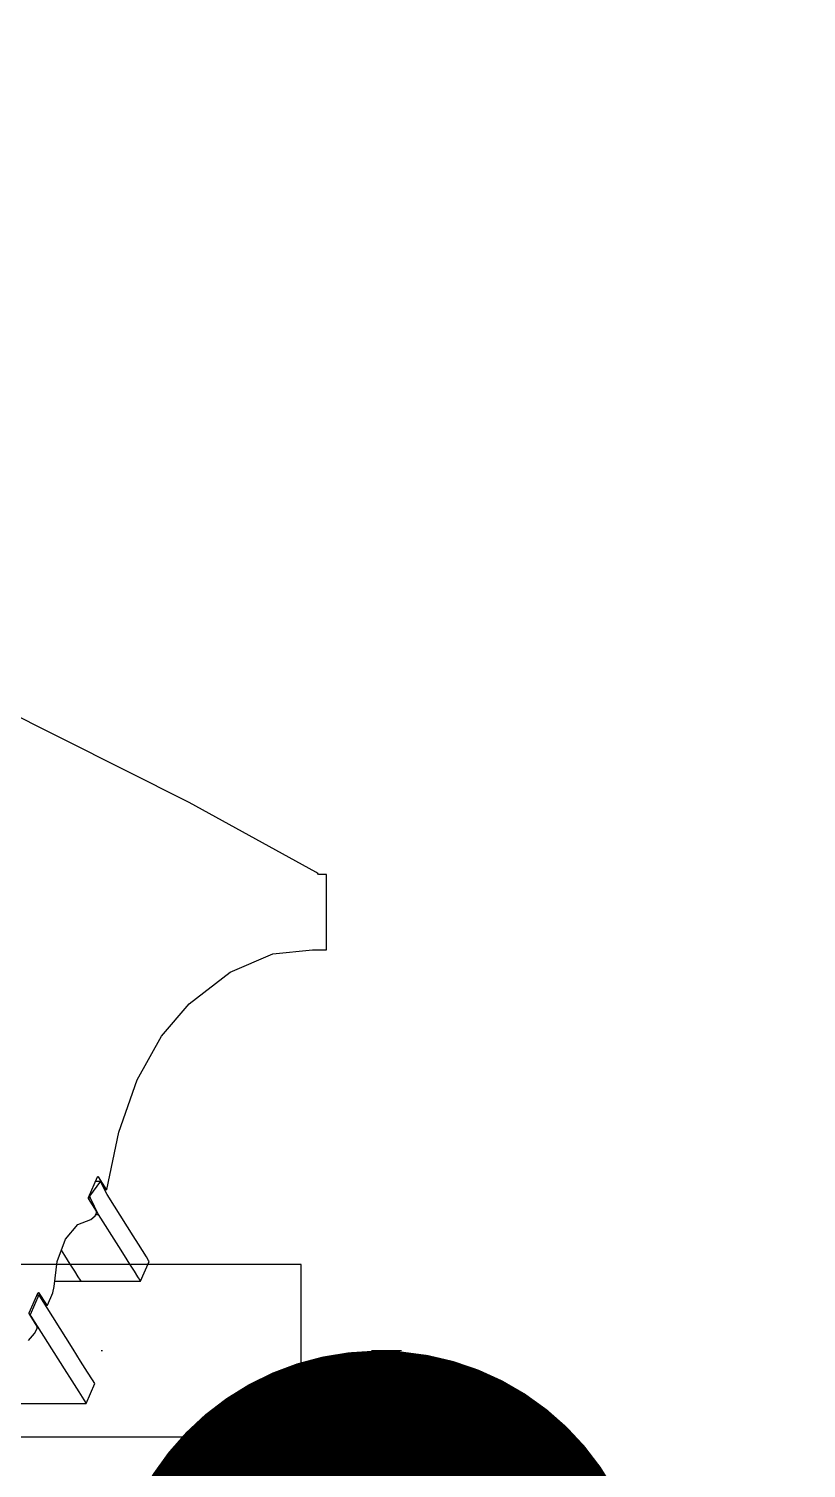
# Model space of a CAD drawing. Extents: x 1551 to 113148, y -1700 to 77018.
# Drawn here: x 14909 to 15270, y 22044 to 22712 of the extents above; entities that cross this region are included whole.
import ezdxf

# ---------------------------------------------------------------- set-up
doc = ezdxf.new("R2010")
doc.units = 0
doc.header["$LTSCALE"] = 500
doc.header["$MEASUREMENT"] = 0
doc.linetypes.add('CENTER', pattern=[3, 2.5, -0.25, 0, -0.25])
doc.layers.get('0').update_dxf_attribs({"linetype": 'CONTINUOUS'})
doc.layers.add('M1CO1', color=1, linetype='CONTINUOUS')
doc.layers.add('SAFECO1', color=1, linetype='CONTINUOUS')
doc.styles.add('ROMANS', font='romans', dxfattribs={"height": 100})
doc.dimstyles.get("Standard").update_dxf_attribs({"dimtxt": 2, "dimasz": 2.5, "dimexe": 1, "dimexo": 1, "dimgap": 1, "dimtad": 1, "dimdsep": 46, "dimtxsty": 'ROMANS', "dimcen": 0, "dimclrd": 1, "dimclre": 1, "dimclrt": 2, "dimadec": 0, "dimazin": 0, "dimtfac": 1, "dimtmove": 2, "dimatfit": 3, "dimfxl": 1, "dimtvp": 100, "dimtolj": 1, "dimarcsym": 0})

# ---------------------------------------------------------------- blocks, each defined once
blk = doc.blocks.new('platform_top')
at = {"linetype": 'Continuous'}
for p, q in [((-10842.34, 3818.35), (-10846.43, 3809.16)), ((-10841.31, 3816.71), (-10842.34, 3818.35)), ((-10787.22, 3818.35), (-10842.34, 3818.35)), ((-10838.99, 3813.04), (-10841.31, 3816.71)), ((-10835.75, 3807.91), (-10838.99, 3813.04)), ((-10846.43, 3809.16), (-10845.39, 3807.51)), ((-10845.39, 3807.51), (-10843.08, 3803.85)), ((-10832.27, 3802.4), (-10835.75, 3807.91)), ((-10843.08, 3803.85), (-10839.84, 3798.71)), ((-10816.77, 3777.85), (-10832.27, 3802.4)), ((-10839.84, 3798.71), (-10836.36, 3793.21)), ((-10836.36, 3793.21), (-10820.86, 3768.66)), ((-10818.51, 3786), (-10819.6, 3783.65)), ((-10815.61, 3789.26), (-10818.51, 3786)), ((-10819.6, 3783.65), (-10819.73, 3783.34)), ((-10819.73, 3783.34), (-10819.7, 3782.64)), ((-10819.7, 3782.64), (-10815.97, 3776.72)), ((-10824.45, 3772.73), (-10826.98, 3767.03)), ((-10824.08, 3772.79), (-10824.45, 3772.73)), ((-10820.34, 3766.88), (-10824.08, 3772.79)), ((-10824.08, 3772.79), (-10823.47, 3772.79)), ((-10820.45, 3768.02), (-10816.36, 3777.21)), ((-10815.95, 3776.3), (-10820.12, 3766.92)), ((-10816.36, 3777.21), (-10816.77, 3777.85)), ((-10816.27, 3777.21), (-10816.36, 3777.21)), ((-10815.97, 3776.72), (-10815.95, 3776.3)), ((-10826.98, 3767.03), (-10827.59, 3764.07)), ((-10820.86, 3768.66), (-10820.45, 3768.02)), ((-10819.63, 3768.02), (-10820.45, 3768.02)), ((-10820.12, 3766.92), (-10820.34, 3766.88)), ((-10867.58, 3761.72), (-10871.67, 3752.52)), ((-10867.27, 3761.22), (-10867.58, 3761.72)), ((-10827.89, 3761.72), (-10867.58, 3761.72)), ((-10866.26, 3759.62), (-10867.27, 3761.22)), ((-10864.66, 3757.08), (-10866.26, 3759.62)), ((-10840.02, 3761.72), (-10839.71, 3761.22)), ((-10839.71, 3761.22), (-10838.7, 3759.62)), ((-10838.7, 3759.62), (-10837.09, 3757.08)), ((-10827.59, 3764.07), (-10829.02, 3752.61)), ((-10862.56, 3753.76), (-10864.66, 3757.08)), ((-10860.07, 3749.81), (-10862.56, 3753.76)), ((-10837.09, 3757.08), (-10835, 3753.76)), ((-10835, 3753.76), (-10832.51, 3749.81)), ((-10829.02, 3752.61), (-10832.85, 3742.23)), ((-10871.67, 3752.52), (-10871.36, 3752.02)), ((-10871.36, 3752.02), (-10870.34, 3750.42)), ((-10870.34, 3750.42), (-10866.65, 3744.57)), ((-10857.44, 3745.65), (-10860.07, 3749.81)), ((-10832.51, 3749.81), (-10830.96, 3747.36)), ((-10866.65, 3744.57), (-10864.15, 3740.62)), ((-10864.15, 3740.62), (-10861.52, 3736.46)), ((-10847.99, 3730.69), (-10857.44, 3745.65)), ((-10832.85, 3742.23), (-10838.49, 3735.38)), ((-10861.52, 3736.46), (-10852.08, 3721.5)), ((-10844.6, 3733.1), (-10846.6, 3731.32)), ((-10838.49, 3735.38), (-10844.6, 3733.1)), ((-10844.22, 3723.03), (-10847.99, 3730.69)), ((-10846.88, 3730.69), (-10847.99, 3730.69)), ((-10846.6, 3731.32), (-10847.21, 3729.93)), ((-10847.21, 3729.93), (-10847.18, 3729.23)), ((-10847.18, 3729.23), (-10843.45, 3723.31)), ((-10852.08, 3721.5), (-10849.39, 3716.03)), ((-10851.83, 3719.31), (-10852.02, 3719.13)), ((-10851.64, 3719.19), (-10851.83, 3719.31)), ((-10851.83, 3719.31), (-10851, 3719.31)), ((-10849.09, 3715.23), (-10843.92, 3722.24)), ((-10843.43, 3722.89), (-10847.72, 3713.24)), ((-10843.43, 3723.05), (-10844.23, 3723.05)), ((-10843.92, 3722.24), (-10844.22, 3723.03)), ((-10843.72, 3722.24), (-10843.92, 3722.24)), ((-10843.45, 3723.31), (-10843.43, 3722.89)), ((-10852.02, 3719.13), (-10857.54, 3692.53)), ((-10847.94, 3713.21), (-10851.64, 3719.19)), ((-10851.64, 3719.19), (-10850.94, 3719.19)), ((-10849.39, 3716.03), (-10849.09, 3715.23)), ((-10846.83, 3715.23), (-10849.09, 3715.23)), ((-10847.83, 3713.14), (-10847.94, 3713.21)), ((-10847.94, 3713.21), (-10847.83, 3713.21)), ((-10847.72, 3713.24), (-10847.83, 3713.14)), ((-10857.54, 3692.53), (-10866.14, 3668.21)), ((-10866.14, 3668.21), (-10877.31, 3647.95)), ((-10877.31, 3647.95), (-10890.21, 3633)), ((-10890.21, 3633), (-10909.31, 3618.28)), ((-10909.31, 3618.28), (-10929.08, 3609.82)), ((-10953.93, 3608), (-10953.93, 3573)), ((-10947.41, 3608), (-10953.93, 3608)), ((-10929.08, 3609.82), (-10947.41, 3608)), ((-10953.93, 3573), (-10950.26, 3573)), ((-10950.26, 3573), (-10949.96, 3572.63)), ((-10949.96, 3572.63), (-10949.02, 3571.9)), ((-10949.02, 3571.9), (-10890.21, 3539.6)), ((-10890.21, 3539.6), (-10774.74, 3481.65))]:
    blk.add_line(p, q, dxfattribs=at)
blk = doc.blocks.new('DOT')
at = {"layer": 'SAFECO1', "color": 0, "linetype": 'ByBlock'}
blk.add_line((-0.5, 0), (-1, 0), dxfattribs=at)
at = {"layer": 'SAFECO1', "color": 0, "linetype": 'ByBlock', "const_width": 0.5}
blk.add_lwpolyline([(-0.25, 0, 1), (0.25, 0, 1)], format="xyb", close=True, dxfattribs=at)

msp = doc.modelspace()

# ---------------------------------------------------------------- linework, layer by layer
at = {"linetype": 'CENTER'}
msp.add_line((13567.643, 22098.541), (15081.769, 22098.541), dxfattribs=at)
msp.add_lwpolyline([(13635.105, 22058.541), (15035.105, 22058.541), (15035.105, 22138.541), (13635.105, 22138.541)], close=True)

# ---------------------------------------------------------------- block references
at = {"linetype": 'CENTER', "rotation": 180}
msp.add_blockref('platform_top', (4092.981, 25892.444), dxfattribs=at)

# ---------------------------------------------------------------- leaders
at = {"layer": 'M1CO1', "linetype": 'Continuous'}
for points in [[(15146.128, 26183.013), (19073.911, 20389.102)], [(15071.325, 21973.561), (16412.202, 20389.102)]]:
    msp.add_leader(points, dimstyle='Standard', override={"dimasz": 250, "dimgap": 100, "dimtad": 0, "dimldrblk": 'DOT'}, dxfattribs=at)

doc.saveas('drawing.dxf')
